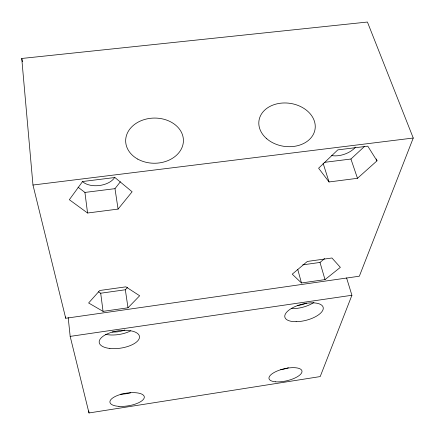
<?xml version="1.0" encoding="UTF-8"?>
<svg xmlns="http://www.w3.org/2000/svg" width="435" height="435" viewBox="0 0 435 435"><rect width="100%" height="100%" fill="white"/><g stroke="black" fill="none" stroke-linecap="round" stroke-linejoin="round"><path stroke-width="0.65" d="M346.559 277.851L351.915 295.267L320.203 376.579L88.996 412.962L70.171 336.385L68.192 317.523M413.25 138.025L359.348 276.209L65.718 318.273L32.973 185.027L21.75 58.469L367.423 22.038L413.25 138.025L32.973 185.027M78.039 187.191L84.923 192.433L114.987 188.659L120.397 181.743M118.075 209.088L132.12 191.775L114.9 177.513L82.59 181.52L69.339 199.708L87.555 213.014L118.075 209.088L114.987 188.659M98.413 291.831L100.702 293.223L125.334 289.764L127.624 287.317M127.993 307.795L139.657 295.762L125.889 286.839L99.767 290.493L88.62 302.983L103.057 311.362L127.993 307.795L125.334 289.764M324.222 162.38L350.931 159.025L364.612 146.339M376.993 160.836L367.782 146.165L337.788 149.879L318.599 168.214L329.034 181.96L357.478 178.301L376.993 160.836L376.318 158.954M302.716 264.866L319.997 262.441L324.668 258.575M325.01 279.613L340.355 267.356L331.938 257.998L307.349 261.44L292.255 274.164L301.471 282.978L325.01 279.613L319.997 262.441M70.171 336.385L351.915 295.267M350.931 159.025L357.478 178.301M323.091 163.196L329.034 181.96M297.785 269.542L301.471 282.978M21.75 58.469L22.462 61.754M100.702 293.223L103.057 311.362M84.923 192.433L87.555 213.014M88.767 410.939L88.996 412.962M65.582 316.919L65.718 318.273M114.818 177.246A18.156 10.918 -6.8 0 1 99.31 185.522A18.156 10.918 -6.8 0 1 82.161 181.292M355.536 147.16A17.753 10.032 -19.7 0 1 331.633 155.556M130.609 330.888A20.157 8.961 -8.5 0 1 105.536 334.346M306.447 303.108A13.18 5.726 -14.5 0 1 297.437 305.495M288.4 367.787A16.791 6.307 -13.2 0 1 280.689 369.717M313.934 302.434A19.586 8.51 -14.5 0 1 291.309 308.627M124.796 329.991A13.567 6.03 -8.5 0 1 112.165 331.987M130.592 392.827A17.264 6.574 -9 0 1 120.696 394.219M137.737 159.101A28.884 22.593 -0.6 0 0 183.282 142.734A28.884 22.593 -0.6 0 0 142.593 120.136A28.884 22.593 -0.6 0 0 137.737 159.101M266.785 138.781A28.362 21.706 8.6 0 0 314.19 132.457A28.362 21.706 8.6 0 0 280.124 103.264A28.362 21.706 8.6 0 0 266.785 138.781M118.94 406.35A17.405 6.405 -9.1 0 0 144.311 396.948A17.405 6.405 -9.1 0 0 118.054 395.268A17.405 6.405 -9.1 0 0 118.94 406.35M109.876 348.451A20.347 8.754 -8.6 0 0 139.494 336.695A20.347 8.754 -8.6 0 0 108.663 333.302A20.347 8.754 -8.6 0 0 109.876 348.451M275.333 381.789A16.927 6.144 -13.2 0 0 301.863 372.322A16.927 6.144 -13.2 0 0 279.243 370.212A16.927 6.144 -13.2 0 0 275.333 381.789M296.137 321.693A19.771 8.308 -14.4 0 0 323.172 307.376A19.771 8.308 -14.4 0 0 292.739 307.708A19.771 8.308 -14.4 0 0 296.137 321.693"/></g></svg>
